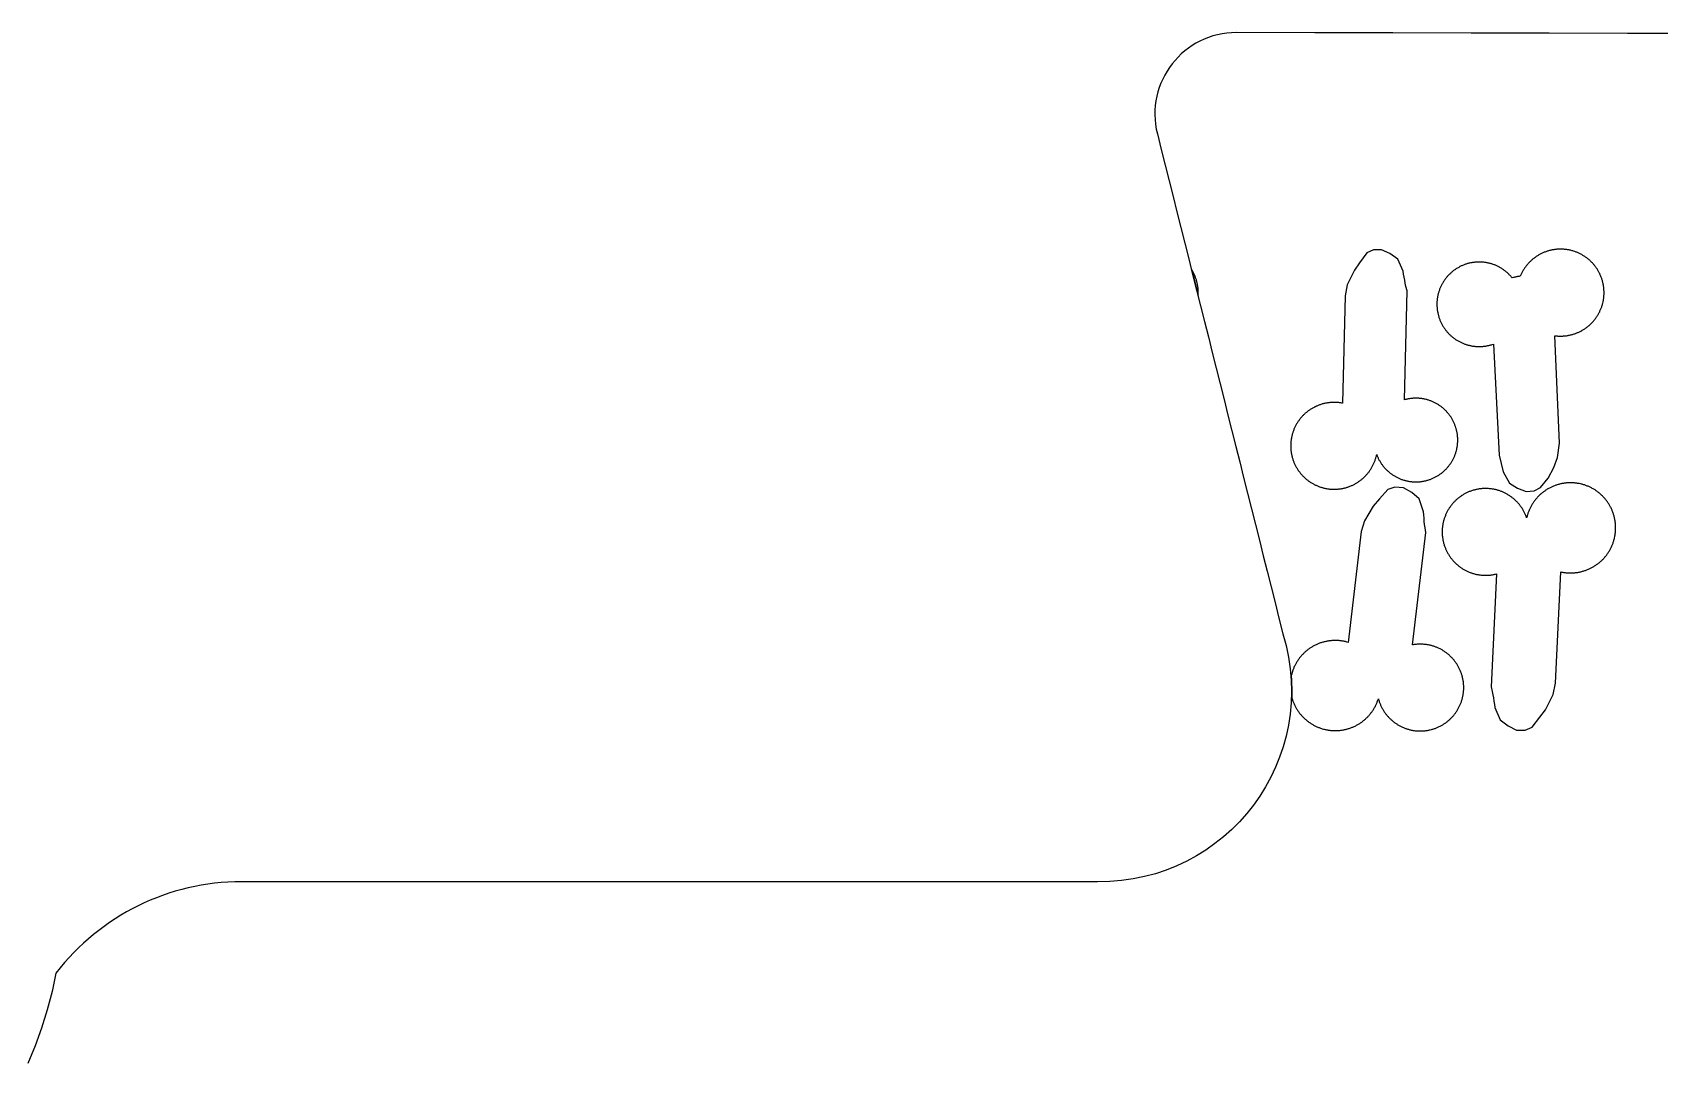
# Model space of a CAD drawing. Extents: x -246 to 246, y -104 to 199.
# Drawn here: x 6 to 54.1, y 126.69 to 157.18 of the extents above; entities that cross this region are included whole.
import ezdxf

# ---------------------------------------------------------------- set-up
doc = ezdxf.new("R2010")
doc.units = 0
doc.layers.add('Add_Red', color=1, linetype='Continuous')
doc.layers.add('Outline_Red', color=1, linetype='Continuous')

msp = doc.modelspace()

# ---------------------------------------------------------------- linework, layer by layer
at = {"layer": 'Add_Red'}
for points in [[(44.515, 143.67), (44.538, 143.671), (44.56, 143.672), (44.582, 143.674), (44.605, 143.676), (44.627, 143.678), (44.649, 143.681), (44.672, 143.684), (44.694, 143.687), (44.716, 143.691), (44.738, 143.695), (44.76, 143.7), (44.782, 143.705), (44.803, 143.71), (44.825, 143.716), (44.847, 143.722), (44.868, 143.729), (44.889, 143.736), (44.911, 143.743), (44.932, 143.751), (44.953, 143.759), (44.973, 143.767), (44.994, 143.776), (45.014, 143.785), (45.035, 143.794), (45.055, 143.804), (45.075, 143.814), (45.095, 143.825), (45.114, 143.836), (45.134, 143.847), (45.153, 143.858), (45.172, 143.87), (45.191, 143.882), (45.209, 143.895), (45.228, 143.908), (45.246, 143.921), (45.264, 143.934), (45.282, 143.948), (45.299, 143.962), (45.316, 143.976), (45.333, 143.991), (45.35, 144.006), (45.366, 144.021), (45.382, 144.037), (45.398, 144.053), (45.414, 144.069), (45.429, 144.085), (45.444, 144.102), (45.459, 144.119), (45.473, 144.136), (45.487, 144.153), (45.501, 144.171), (45.515, 144.189), (45.528, 144.207), (45.541, 144.225), (45.553, 144.244), (45.566, 144.263), (45.578, 144.282), (45.589, 144.301), (45.6, 144.32), (45.611, 144.34), (45.622, 144.36), (45.632, 144.38), (45.642, 144.4), (45.651, 144.42), (45.661, 144.44), (45.669, 144.461), (45.678, 144.482), (45.686, 144.503), (45.694, 144.524), (45.701, 144.545), (45.708, 144.566), (45.714, 144.588), (45.721, 144.609), (45.726, 144.631), (45.732, 144.653), (45.737, 144.674), (45.742, 144.696), (45.755, 144.662), (45.763, 144.642), (45.772, 144.622), (45.781, 144.602), (45.79, 144.583), (45.8, 144.563), (45.81, 144.544), (45.82, 144.525), (45.831, 144.507), (45.842, 144.488), (45.853, 144.47), (45.865, 144.451), (45.877, 144.433), (45.889, 144.416), (45.901, 144.398), (45.914, 144.381), (45.927, 144.363), (45.941, 144.347), (45.954, 144.33), (45.968, 144.313), (45.983, 144.297), (45.997, 144.281), (46.012, 144.266), (46.027, 144.25), (46.043, 144.235), (46.058, 144.22), (46.074, 144.206), (46.091, 144.191), (46.107, 144.177), (46.124, 144.164), (46.14, 144.15), (46.158, 144.137), (46.175, 144.124), (46.193, 144.112), (46.21, 144.099), (46.228, 144.088), (46.247, 144.076), (46.265, 144.065), (46.284, 144.054), (46.302, 144.043), (46.321, 144.033), (46.34, 144.023), (46.36, 144.013), (46.379, 144.004), (46.399, 143.995), (46.419, 143.986), (46.439, 143.978), (46.459, 143.97), (46.479, 143.963), (46.499, 143.955), (46.52, 143.949), (46.54, 143.942), (46.561, 143.936), (46.582, 143.93), (46.603, 143.925), (46.624, 143.92), (46.645, 143.915), (46.666, 143.911), (46.687, 143.907), (46.709, 143.903), (46.73, 143.9), (46.751, 143.897), (46.773, 143.895), (46.794, 143.893), (46.816, 143.891), (46.837, 143.89), (46.859, 143.889), (46.881, 143.888), (46.902, 143.888), (46.94, 143.889), (46.961, 143.889), (46.983, 143.891), (47.004, 143.892), (47.026, 143.894), (47.047, 143.897), (47.069, 143.899), (47.09, 143.902), (47.111, 143.906), (47.133, 143.91), (47.154, 143.914), (47.175, 143.918), (47.196, 143.923), (47.217, 143.929), (47.238, 143.934), (47.258, 143.94), (47.279, 143.947), (47.299, 143.954), (47.325, 143.963), (47.345, 143.97), (47.366, 143.978), (47.385, 143.986), (47.405, 143.995), (47.425, 144.004), (47.444, 144.013), (47.464, 144.023), (47.483, 144.033), (47.502, 144.043), (47.521, 144.054), (47.539, 144.065), (47.558, 144.076), (47.576, 144.088), (47.594, 144.099), (47.612, 144.112), (47.629, 144.124), (47.647, 144.137), (47.664, 144.15), (47.681, 144.164), (47.697, 144.177), (47.714, 144.191), (47.73, 144.206), (47.746, 144.22), (47.761, 144.235), (47.777, 144.25), (47.792, 144.266), (47.807, 144.281), (47.821, 144.297), (47.836, 144.313), (47.85, 144.33), (47.863, 144.347), (47.877, 144.363), (47.89, 144.381), (47.903, 144.398), (47.915, 144.416), (47.928, 144.433), (47.94, 144.451), (47.951, 144.47), (47.962, 144.488), (47.973, 144.507), (47.984, 144.525), (47.994, 144.544), (48.004, 144.563), (48.014, 144.583), (48.023, 144.602), (48.032, 144.622), (48.041, 144.642), (48.049, 144.662), (48.057, 144.682), (48.065, 144.702), (48.072, 144.722), (48.079, 144.743), (48.085, 144.763), (48.091, 144.784), (48.097, 144.805), (48.102, 144.826), (48.107, 144.847), (48.112, 144.868), (48.116, 144.889), (48.12, 144.91), (48.124, 144.932), (48.127, 144.953), (48.13, 144.974), (48.132, 144.996), (48.134, 145.017), (48.136, 145.039), (48.137, 145.06), (48.138, 145.082), (48.139, 145.103), (48.139, 145.125), (48.139, 145.151), (48.138, 145.172), (48.137, 145.194), (48.136, 145.216), (48.134, 145.237), (48.132, 145.259), (48.129, 145.28), (48.127, 145.301), (48.123, 145.323), (48.12, 145.344), (48.116, 145.365), (48.111, 145.386), (48.106, 145.407), (48.101, 145.428), (48.096, 145.449), (48.09, 145.47), (48.084, 145.491), (48.072, 145.528), (48.065, 145.548), (48.057, 145.568), (48.049, 145.588), (48.041, 145.608), (48.032, 145.628), (48.023, 145.648), (48.014, 145.667), (48.004, 145.687), (47.994, 145.706), (47.984, 145.725), (47.973, 145.744), (47.962, 145.762), (47.951, 145.781), (47.94, 145.799), (47.928, 145.817), (47.915, 145.835), (47.903, 145.852), (47.89, 145.869), (47.877, 145.887), (47.863, 145.904), (47.85, 145.92), (47.836, 145.937), (47.821, 145.953), (47.807, 145.969), (47.792, 145.984), (47.777, 146), (47.761, 146.015), (47.746, 146.03), (47.73, 146.044), (47.714, 146.059), (47.697, 146.073), (47.681, 146.086), (47.664, 146.1), (47.647, 146.113), (47.629, 146.126), (47.612, 146.138), (47.594, 146.151), (47.576, 146.162), (47.558, 146.174), (47.539, 146.185), (47.521, 146.196), (47.502, 146.207), (47.483, 146.217), (47.464, 146.227), (47.444, 146.237), (47.425, 146.246), (47.405, 146.255), (47.385, 146.264), (47.366, 146.272), (47.345, 146.28), (47.325, 146.287), (47.305, 146.295), (47.284, 146.302), (47.264, 146.308), (47.243, 146.314), (47.222, 146.32), (47.201, 146.325), (47.18, 146.33), (47.159, 146.335), (47.138, 146.339), (47.117, 146.343), (47.096, 146.347), (47.074, 146.35), (47.053, 146.353), (47.031, 146.355), (47.01, 146.357), (46.988, 146.359), (46.967, 146.36), (46.945, 146.361), (46.924, 146.362), (46.902, 146.362), (46.866, 146.362), (46.845, 146.361), (46.823, 146.36), (46.802, 146.358), (46.78, 146.356), (46.759, 146.354), (46.737, 146.351), (46.716, 146.348), (46.695, 146.345), (46.673, 146.341), (46.652, 146.337), (46.631, 146.332), (46.61, 146.327), (46.589, 146.322), (46.568, 146.316), (46.641, 149.535), (46.608, 149.67), (46.589, 149.76), (46.571, 149.85), (46.554, 149.941), (46.539, 150.032), (46.526, 150.123), (46.364, 150.473), (46.135, 150.638), (45.889, 150.75), (45.645, 150.747), (45.45, 150.66), (45.236, 150.37), (45.082, 150.15), (44.87, 149.71), (44.812, 149.392), (44.735, 146.214), (44.707, 146.219), (44.684, 146.223), (44.662, 146.226), (44.64, 146.229), (44.618, 146.231), (44.595, 146.234), (44.573, 146.235), (44.551, 146.237), (44.528, 146.238), (44.506, 146.238), (44.484, 146.238), (44.448, 146.238), (44.425, 146.237), (44.403, 146.236), (44.381, 146.234), (44.358, 146.232), (44.336, 146.23), (44.314, 146.227), (44.292, 146.224), (44.269, 146.22), (44.247, 146.217), (44.225, 146.212), (44.203, 146.208), (44.182, 146.202), (44.16, 146.197), (44.138, 146.191), (44.117, 146.185), (44.095, 146.178), (44.074, 146.171), (44.053, 146.164), (44.032, 146.156), (44.011, 146.148), (43.99, 146.14), (43.969, 146.131), (43.949, 146.122), (43.929, 146.112), (43.909, 146.103), (43.889, 146.092), (43.869, 146.082), (43.849, 146.071), (43.83, 146.06), (43.811, 146.048), (43.792, 146.036), (43.773, 146.024), (43.754, 146.011), (43.736, 145.998), (43.718, 145.985), (43.7, 145.972), (43.682, 145.958), (43.665, 145.944), (43.648, 145.929), (43.631, 145.915), (43.614, 145.9), (43.598, 145.884), (43.582, 145.869), (43.566, 145.853), (43.55, 145.837), (43.535, 145.82), (43.52, 145.804), (43.506, 145.787), (43.491, 145.769), (43.477, 145.752), (43.463, 145.734), (43.45, 145.716), (43.437, 145.698), (43.424, 145.68), (43.411, 145.661), (43.399, 145.642), (43.387, 145.623), (43.376, 145.604), (43.365, 145.585), (43.354, 145.565), (43.343, 145.545), (43.333, 145.525), (43.323, 145.505), (43.314, 145.485), (43.305, 145.464), (43.296, 145.444), (43.288, 145.423), (43.28, 145.402), (43.272, 145.381), (43.265, 145.36), (43.258, 145.338), (43.252, 145.317), (43.245, 145.295), (43.24, 145.274), (43.234, 145.252), (43.229, 145.23), (43.225, 145.208), (43.219, 145.177), (43.215, 145.155), (43.212, 145.133), (43.209, 145.111), (43.206, 145.088), (43.204, 145.066), (43.202, 145.044), (43.201, 145.021), (43.2, 144.999), (43.199, 144.977), (43.199, 144.954), (43.2, 144.92), (43.201, 144.898), (43.202, 144.876), (43.203, 144.853), (43.205, 144.831), (43.208, 144.809), (43.21, 144.786), (43.213, 144.764), (43.217, 144.742), (43.221, 144.72), (43.225, 144.698), (43.23, 144.676), (43.235, 144.654), (43.24, 144.632), (43.246, 144.611), (43.252, 144.589), (43.259, 144.568), (43.266, 144.547), (43.273, 144.525), (43.281, 144.504), (43.289, 144.483), (43.297, 144.463), (43.306, 144.442), (43.315, 144.421), (43.324, 144.401), (43.334, 144.381), (43.344, 144.361), (43.355, 144.341), (43.366, 144.322), (43.377, 144.302), (43.389, 144.283), (43.401, 144.264), (43.413, 144.245), (43.425, 144.227), (43.438, 144.208), (43.451, 144.19), (43.465, 144.172), (43.479, 144.155), (43.493, 144.137), (43.507, 144.12), (43.522, 144.103), (43.537, 144.086), (43.552, 144.07), (43.568, 144.054), (43.584, 144.038), (43.6, 144.023), (43.616, 144.007), (43.633, 143.992), (43.65, 143.978), (43.667, 143.963), (43.684, 143.949), (43.702, 143.935), (43.72, 143.922), (43.738, 143.909), (43.756, 143.896), (43.775, 143.883), (43.794, 143.871), (43.813, 143.859), (43.832, 143.848), (43.851, 143.836), (43.871, 143.826), (43.891, 143.815), (43.911, 143.805), (43.931, 143.795), (43.951, 143.786), (43.972, 143.776), (43.992, 143.768), (44.013, 143.759), (44.034, 143.751), (44.055, 143.744), (44.076, 143.736), (44.098, 143.729), (44.119, 143.723), (44.141, 143.717), (44.162, 143.711), (44.184, 143.705), (44.206, 143.7), (44.228, 143.696), (44.261, 143.689), (44.283, 143.686), (44.305, 143.682), (44.327, 143.68), (44.349, 143.677), (44.372, 143.675), (44.394, 143.673), (44.416, 143.672), (44.439, 143.671), (44.461, 143.67), (44.484, 143.67), (44.515, 143.67)], [(50.401, 143.622), (50.59, 143.721), (50.81, 144.002), (50.977, 144.318), (51.086, 144.606), (51.144, 145.03), (51.011, 148.21), (51.033, 148.207), (51.055, 148.205), (51.078, 148.203), (51.1, 148.201), (51.122, 148.2), (51.145, 148.199), (51.179, 148.199), (51.202, 148.199), (51.224, 148.199), (51.247, 148.2), (51.269, 148.202), (51.291, 148.204), (51.314, 148.206), (51.336, 148.208), (51.358, 148.211), (51.38, 148.215), (51.403, 148.218), (51.425, 148.222), (51.447, 148.227), (51.469, 148.232), (51.49, 148.237), (51.512, 148.242), (51.534, 148.248), (51.555, 148.255), (51.577, 148.262), (51.598, 148.269), (51.619, 148.276), (51.64, 148.284), (51.661, 148.292), (51.682, 148.301), (51.702, 148.31), (51.723, 148.319), (51.743, 148.329), (51.763, 148.339), (51.783, 148.349), (51.803, 148.36), (51.822, 148.371), (51.841, 148.382), (51.861, 148.394), (51.88, 148.406), (51.898, 148.418), (51.917, 148.431), (51.935, 148.444), (51.953, 148.458), (51.971, 148.471), (51.988, 148.485), (52.006, 148.499), (52.023, 148.514), (52.04, 148.529), (52.056, 148.544), (52.072, 148.56), (52.088, 148.575), (52.104, 148.591), (52.12, 148.608), (52.135, 148.624), (52.15, 148.641), (52.164, 148.658), (52.178, 148.675), (52.192, 148.693), (52.206, 148.711), (52.219, 148.729), (52.232, 148.747), (52.245, 148.765), (52.258, 148.784), (52.27, 148.803), (52.281, 148.822), (52.293, 148.841), (52.304, 148.861), (52.314, 148.881), (52.325, 148.901), (52.335, 148.921), (52.344, 148.941), (52.354, 148.961), (52.363, 148.982), (52.371, 149.003), (52.38, 149.024), (52.387, 149.045), (52.395, 149.066), (52.402, 149.087), (52.409, 149.108), (52.415, 149.13), (52.421, 149.152), (52.427, 149.173), (52.435, 149.208), (52.44, 149.23), (52.444, 149.252), (52.448, 149.274), (52.451, 149.297), (52.454, 149.319), (52.457, 149.341), (52.459, 149.363), (52.461, 149.386), (52.463, 149.408), (52.464, 149.431), (52.465, 149.453), (52.465, 149.484), (52.465, 149.507), (52.464, 149.529), (52.463, 149.552), (52.462, 149.574), (52.46, 149.596), (52.458, 149.619), (52.455, 149.641), (52.452, 149.663), (52.449, 149.685), (52.445, 149.708), (52.441, 149.73), (52.437, 149.752), (52.432, 149.773), (52.427, 149.795), (52.421, 149.817), (52.415, 149.839), (52.409, 149.86), (52.402, 149.882), (52.395, 149.903), (52.387, 149.924), (52.38, 149.945), (52.371, 149.966), (52.363, 149.987), (52.354, 150.007), (52.344, 150.028), (52.335, 150.048), (52.325, 150.068), (52.314, 150.088), (52.304, 150.108), (52.293, 150.127), (52.281, 150.146), (52.27, 150.166), (52.258, 150.184), (52.245, 150.203), (52.232, 150.222), (52.219, 150.24), (52.206, 150.258), (52.192, 150.276), (52.178, 150.293), (52.164, 150.311), (52.15, 150.328), (52.135, 150.345), (52.12, 150.361), (52.104, 150.377), (52.088, 150.393), (52.072, 150.409), (52.056, 150.425), (52.04, 150.44), (52.023, 150.455), (52.006, 150.469), (51.988, 150.483), (51.971, 150.497), (51.953, 150.511), (51.935, 150.524), (51.917, 150.537), (51.898, 150.55), (51.88, 150.562), (51.861, 150.575), (51.841, 150.586), (51.822, 150.598), (51.803, 150.609), (51.783, 150.619), (51.763, 150.63), (51.743, 150.64), (51.723, 150.649), (51.702, 150.659), (51.682, 150.668), (51.661, 150.676), (51.64, 150.684), (51.619, 150.692), (51.598, 150.7), (51.561, 150.712), (51.539, 150.718), (51.518, 150.725), (51.496, 150.73), (51.474, 150.736), (51.452, 150.741), (51.43, 150.745), (51.408, 150.749), (51.386, 150.753), (51.364, 150.757), (51.342, 150.76), (51.319, 150.762), (51.297, 150.764), (51.275, 150.766), (51.252, 150.768), (51.23, 150.769), (51.208, 150.77), (51.179, 150.77), (51.157, 150.77), (51.134, 150.769), (51.112, 150.768), (51.09, 150.767), (51.067, 150.765), (51.045, 150.763), (51.023, 150.76), (51, 150.757), (50.978, 150.754), (50.956, 150.75), (50.934, 150.746), (50.912, 150.742), (50.89, 150.737), (50.868, 150.732), (50.847, 150.726), (50.825, 150.72), (50.803, 150.714), (50.782, 150.707), (50.761, 150.7), (50.74, 150.692), (50.719, 150.684), (50.698, 150.676), (50.677, 150.668), (50.656, 150.659), (50.636, 150.649), (50.616, 150.64), (50.596, 150.63), (50.576, 150.619), (50.556, 150.609), (50.536, 150.598), (50.517, 150.586), (50.498, 150.575), (50.479, 150.562), (50.46, 150.55), (50.442, 150.537), (50.424, 150.524), (50.406, 150.511), (50.388, 150.497), (50.37, 150.483), (50.353, 150.469), (50.336, 150.455), (50.319, 150.44), (50.303, 150.425), (50.286, 150.409), (50.27, 150.393), (50.254, 150.377), (50.239, 150.361), (50.224, 150.345), (50.209, 150.328), (50.194, 150.311), (50.18, 150.293), (50.166, 150.276), (50.153, 150.258), (50.139, 150.24), (50.126, 150.222), (50.113, 150.203), (50.101, 150.184), (50.089, 150.166), (50.077, 150.146), (50.066, 150.127), (50.055, 150.108), (50.044, 150.088), (50.034, 150.068), (50.024, 150.048), (50.014, 150.028), (50.005, 150.007), (49.988, 149.968), (49.971, 149.967), (49.954, 149.965), (49.936, 149.962), (49.919, 149.96), (49.902, 149.957), (49.885, 149.953), (49.867, 149.95), (49.85, 149.946), (49.833, 149.942), (49.817, 149.937), (49.8, 149.932), (49.783, 149.927), (49.751, 149.917), (49.737, 149.934), (49.723, 149.95), (49.709, 149.967), (49.694, 149.983), (49.679, 149.999), (49.664, 150.015), (49.649, 150.03), (49.633, 150.045), (49.617, 150.06), (49.601, 150.075), (49.584, 150.089), (49.568, 150.103), (49.551, 150.117), (49.533, 150.13), (49.516, 150.143), (49.498, 150.156), (49.481, 150.169), (49.463, 150.181), (49.444, 150.193), (49.426, 150.204), (49.407, 150.216), (49.388, 150.227), (49.369, 150.237), (49.35, 150.247), (49.33, 150.257), (49.311, 150.267), (49.291, 150.276), (49.271, 150.285), (49.251, 150.294), (49.231, 150.302), (49.211, 150.31), (49.19, 150.317), (49.169, 150.324), (49.149, 150.331), (49.128, 150.337), (49.107, 150.343), (49.086, 150.349), (49.065, 150.354), (49.043, 150.359), (49.022, 150.364), (49.001, 150.368), (48.979, 150.372), (48.958, 150.375), (48.936, 150.378), (48.914, 150.381), (48.893, 150.383), (48.871, 150.385), (48.849, 150.387), (48.828, 150.388), (48.806, 150.389), (48.772, 150.389), (48.75, 150.389), (48.729, 150.388), (48.707, 150.387), (48.685, 150.386), (48.663, 150.384), (48.642, 150.382), (48.62, 150.38), (48.598, 150.377), (48.577, 150.374), (48.555, 150.37), (48.534, 150.366), (48.512, 150.362), (48.491, 150.357), (48.47, 150.352), (48.449, 150.346), (48.428, 150.341), (48.407, 150.334), (48.386, 150.328), (48.365, 150.321), (48.345, 150.314), (48.324, 150.306), (48.304, 150.298), (48.284, 150.29), (48.264, 150.281), (48.244, 150.272), (48.224, 150.263), (48.205, 150.253), (48.186, 150.243), (48.166, 150.232), (48.147, 150.222), (48.129, 150.21), (48.105, 150.196), (48.087, 150.184), (48.069, 150.172), (48.051, 150.16), (48.033, 150.147), (48.015, 150.134), (47.998, 150.12), (47.981, 150.107), (47.964, 150.093), (47.948, 150.079), (47.932, 150.064), (47.916, 150.049), (47.9, 150.034), (47.884, 150.019), (47.869, 150.003), (47.854, 149.987), (47.84, 149.971), (47.825, 149.955), (47.811, 149.938), (47.797, 149.921), (47.784, 149.904), (47.771, 149.887), (47.758, 149.869), (47.745, 149.851), (47.733, 149.833), (47.721, 149.815), (47.709, 149.797), (47.698, 149.778), (47.687, 149.759), (47.676, 149.74), (47.666, 149.721), (47.656, 149.701), (47.647, 149.682), (47.637, 149.662), (47.628, 149.642), (47.62, 149.622), (47.611, 149.602), (47.604, 149.582), (47.596, 149.561), (47.589, 149.541), (47.582, 149.52), (47.576, 149.499), (47.569, 149.478), (47.564, 149.457), (47.558, 149.436), (47.553, 149.415), (47.549, 149.393), (47.545, 149.372), (47.541, 149.351), (47.537, 149.329), (47.534, 149.307), (47.531, 149.286), (47.529, 149.264), (47.527, 149.242), (47.525, 149.221), (47.524, 149.199), (47.523, 149.177), (47.523, 149.139), (47.523, 149.118), (47.523, 149.096), (47.524, 149.074), (47.526, 149.052), (47.527, 149.031), (47.53, 149.009), (47.532, 148.987), (47.535, 148.966), (47.538, 148.944), (47.542, 148.923), (47.546, 148.901), (47.55, 148.88), (47.555, 148.858), (47.56, 148.837), (47.565, 148.816), (47.571, 148.795), (47.577, 148.774), (47.584, 148.753), (47.591, 148.733), (47.598, 148.712), (47.606, 148.692), (47.614, 148.671), (47.622, 148.651), (47.631, 148.631), (47.64, 148.611), (47.65, 148.59), (47.66, 148.571), (47.67, 148.551), (47.68, 148.532), (47.691, 148.513), (47.702, 148.494), (47.714, 148.476), (47.725, 148.457), (47.737, 148.439), (47.75, 148.421), (47.762, 148.404), (47.775, 148.386), (47.789, 148.369), (47.802, 148.352), (47.816, 148.335), (47.83, 148.318), (47.845, 148.302), (47.86, 148.286), (47.875, 148.27), (47.89, 148.255), (47.906, 148.239), (47.921, 148.224), (47.937, 148.21), (47.954, 148.195), (47.97, 148.181), (47.987, 148.167), (48.004, 148.154), (48.022, 148.14), (48.039, 148.128), (48.057, 148.115), (48.075, 148.103), (48.093, 148.091), (48.112, 148.079), (48.13, 148.068), (48.149, 148.056), (48.168, 148.046), (48.187, 148.035), (48.207, 148.025), (48.226, 148.016), (48.246, 148.006), (48.266, 147.997), (48.286, 147.989), (48.306, 147.98), (48.326, 147.972), (48.347, 147.965), (48.367, 147.957), (48.388, 147.951), (48.409, 147.944), (48.43, 147.938), (48.451, 147.932), (48.472, 147.927), (48.493, 147.922), (48.514, 147.917), (48.536, 147.913), (48.557, 147.909), (48.579, 147.905), (48.6, 147.902), (48.622, 147.899), (48.643, 147.897), (48.665, 147.895), (48.687, 147.893), (48.709, 147.892), (48.73, 147.891), (48.772, 147.89), (48.794, 147.89), (48.816, 147.891), (48.838, 147.892), (48.859, 147.893), (48.881, 147.895), (48.903, 147.897), (48.924, 147.899), (48.946, 147.902), (48.968, 147.905), (48.989, 147.909), (49.011, 147.913), (49.032, 147.917), (49.053, 147.922), (49.074, 147.927), (49.096, 147.933), (49.117, 147.938), (49.138, 147.945), (49.158, 147.951), (49.197, 147.965), (49.361, 144.674), (49.48, 144.186), (49.665, 143.848), (49.904, 143.698), (50.157, 143.603), (50.401, 143.622)], [(40.465, 149.431), (40.466, 149.453), (40.466, 149.484), (40.466, 149.507), (40.465, 149.529), (40.464, 149.552), (40.463, 149.574), (40.461, 149.596), (40.459, 149.619), (40.456, 149.641), (40.453, 149.663), (40.45, 149.685), (40.446, 149.708), (40.442, 149.73), (40.438, 149.752), (40.433, 149.773), (40.428, 149.795), (40.422, 149.817), (40.416, 149.839), (40.41, 149.86), (40.403, 149.882), (40.396, 149.903), (40.388, 149.924), (40.381, 149.945), (40.372, 149.966), (40.364, 149.987), (40.355, 150.007), (40.346, 150.028), (40.336, 150.048), (40.326, 150.068), (40.315, 150.088), (40.305, 150.108), (40.294, 150.127), (40.282, 150.146), (40.277, 150.155), (40.464, 149.412), (40.465, 149.431)], [(50.336, 136.632), (50.566, 136.928), (50.73, 137.152), (50.961, 137.604), (51.029, 137.933), (51.184, 141.228), (51.221, 141.22), (51.244, 141.216), (51.267, 141.212), (51.29, 141.209), (51.313, 141.206), (51.336, 141.203), (51.359, 141.201), (51.382, 141.199), (51.405, 141.197), (51.429, 141.196), (51.452, 141.196), (51.475, 141.196), (51.505, 141.196), (51.528, 141.197), (51.551, 141.198), (51.575, 141.199), (51.598, 141.201), (51.621, 141.204), (51.644, 141.206), (51.667, 141.209), (51.69, 141.213), (51.713, 141.217), (51.736, 141.221), (51.759, 141.226), (51.781, 141.231), (51.804, 141.237), (51.826, 141.243), (51.849, 141.249), (51.871, 141.256), (51.893, 141.263), (51.915, 141.27), (51.937, 141.278), (51.959, 141.286), (51.98, 141.295), (52.002, 141.304), (52.023, 141.313), (52.044, 141.323), (52.065, 141.333), (52.086, 141.344), (52.106, 141.355), (52.127, 141.366), (52.147, 141.377), (52.167, 141.389), (52.187, 141.402), (52.206, 141.414), (52.226, 141.427), (52.245, 141.44), (52.264, 141.454), (52.282, 141.468), (52.301, 141.482), (52.319, 141.497), (52.337, 141.512), (52.354, 141.527), (52.372, 141.542), (52.389, 141.558), (52.406, 141.574), (52.422, 141.591), (52.438, 141.607), (52.454, 141.624), (52.47, 141.641), (52.485, 141.659), (52.5, 141.677), (52.515, 141.695), (52.529, 141.713), (52.543, 141.731), (52.557, 141.75), (52.57, 141.769), (52.584, 141.788), (52.596, 141.808), (52.609, 141.828), (52.621, 141.847), (52.632, 141.868), (52.644, 141.888), (52.655, 141.908), (52.665, 141.929), (52.676, 141.95), (52.686, 141.971), (52.695, 141.992), (52.704, 142.013), (52.713, 142.035), (52.722, 142.057), (52.73, 142.079), (52.737, 142.101), (52.745, 142.123), (52.751, 142.145), (52.758, 142.167), (52.764, 142.19), (52.77, 142.212), (52.775, 142.235), (52.783, 142.274), (52.788, 142.297), (52.791, 142.32), (52.795, 142.343), (52.798, 142.366), (52.8, 142.389), (52.803, 142.412), (52.805, 142.435), (52.806, 142.458), (52.807, 142.482), (52.808, 142.505), (52.808, 142.528), (52.807, 142.556), (52.807, 142.579), (52.806, 142.602), (52.804, 142.626), (52.802, 142.649), (52.8, 142.672), (52.797, 142.695), (52.794, 142.718), (52.791, 142.741), (52.787, 142.764), (52.782, 142.787), (52.778, 142.81), (52.773, 142.832), (52.767, 142.855), (52.761, 142.877), (52.755, 142.9), (52.748, 142.922), (52.741, 142.944), (52.734, 142.966), (52.726, 142.988), (52.718, 143.01), (52.709, 143.032), (52.7, 143.053), (52.691, 143.074), (52.681, 143.095), (52.671, 143.116), (52.66, 143.137), (52.65, 143.158), (52.639, 143.178), (52.627, 143.198), (52.615, 143.218), (52.603, 143.238), (52.59, 143.258), (52.577, 143.277), (52.564, 143.296), (52.551, 143.315), (52.537, 143.334), (52.523, 143.352), (52.508, 143.37), (52.493, 143.388), (52.478, 143.406), (52.462, 143.423), (52.447, 143.44), (52.431, 143.457), (52.414, 143.474), (52.398, 143.49), (52.381, 143.506), (52.364, 143.521), (52.346, 143.537), (52.328, 143.552), (52.31, 143.567), (52.292, 143.581), (52.274, 143.595), (52.255, 143.609), (52.236, 143.622), (52.217, 143.635), (52.197, 143.648), (52.178, 143.661), (52.158, 143.673), (52.138, 143.684), (52.117, 143.696), (52.097, 143.707), (52.076, 143.718), (52.055, 143.728), (52.034, 143.738), (52.013, 143.747), (51.992, 143.757), (51.97, 143.765), (51.949, 143.774), (51.927, 143.782), (51.905, 143.79), (51.883, 143.797), (51.86, 143.804), (51.838, 143.81), (51.816, 143.817), (51.793, 143.822), (51.771, 143.828), (51.729, 143.836), (51.707, 143.841), (51.684, 143.844), (51.661, 143.848), (51.638, 143.851), (51.614, 143.854), (51.591, 143.856), (51.568, 143.858), (51.545, 143.859), (51.522, 143.86), (51.498, 143.861), (51.475, 143.861), (51.45, 143.861), (51.426, 143.86), (51.403, 143.859), (51.38, 143.857), (51.357, 143.856), (51.333, 143.853), (51.31, 143.851), (51.287, 143.848), (51.264, 143.844), (51.241, 143.84), (51.219, 143.836), (51.196, 143.831), (51.173, 143.826), (51.15, 143.821), (51.128, 143.815), (51.106, 143.809), (51.083, 143.802), (51.061, 143.795), (51.039, 143.787), (51.017, 143.78), (50.995, 143.771), (50.974, 143.763), (50.952, 143.754), (50.931, 143.745), (50.91, 143.735), (50.889, 143.725), (50.868, 143.715), (50.847, 143.704), (50.827, 143.693), (50.807, 143.681), (50.787, 143.669), (50.767, 143.657), (50.747, 143.645), (50.728, 143.632), (50.709, 143.618), (50.69, 143.605), (50.671, 143.591), (50.653, 143.577), (50.635, 143.562), (50.617, 143.548), (50.599, 143.532), (50.582, 143.517), (50.565, 143.501), (50.548, 143.485), (50.531, 143.469), (50.515, 143.452), (50.499, 143.435), (50.483, 143.418), (50.468, 143.401), (50.453, 143.383), (50.438, 143.365), (50.424, 143.347), (50.409, 143.328), (50.396, 143.31), (50.382, 143.291), (50.369, 143.271), (50.356, 143.252), (50.344, 143.232), (50.332, 143.213), (50.32, 143.192), (50.308, 143.172), (50.297, 143.152), (50.287, 143.131), (50.276, 143.11), (50.266, 143.089), (50.257, 143.068), (50.247, 143.047), (50.239, 143.025), (50.23, 143.004), (50.222, 142.982), (50.214, 142.96), (50.207, 142.938), (50.2, 142.916), (50.193, 142.893), (50.187, 142.871), (50.181, 142.848), (50.176, 142.826), (50.168, 142.848), (50.16, 142.869), (50.152, 142.89), (50.144, 142.91), (50.135, 142.931), (50.125, 142.951), (50.116, 142.971), (50.106, 142.992), (50.095, 143.011), (50.085, 143.031), (50.074, 143.051), (50.062, 143.07), (50.051, 143.089), (50.039, 143.108), (50.026, 143.127), (50.014, 143.145), (50.001, 143.163), (49.987, 143.181), (49.974, 143.199), (49.96, 143.217), (49.945, 143.234), (49.931, 143.251), (49.916, 143.268), (49.901, 143.284), (49.885, 143.3), (49.87, 143.316), (49.854, 143.332), (49.837, 143.348), (49.821, 143.363), (49.804, 143.378), (49.787, 143.392), (49.77, 143.406), (49.752, 143.42), (49.735, 143.434), (49.717, 143.447), (49.698, 143.46), (49.68, 143.473), (49.661, 143.485), (49.642, 143.497), (49.623, 143.509), (49.604, 143.52), (49.584, 143.531), (49.565, 143.542), (49.545, 143.552), (49.525, 143.562), (49.505, 143.572), (49.484, 143.581), (49.464, 143.59), (49.443, 143.599), (49.422, 143.607), (49.401, 143.615), (49.38, 143.622), (49.359, 143.63), (49.337, 143.636), (49.316, 143.643), (49.294, 143.649), (49.273, 143.654), (49.251, 143.659), (49.229, 143.664), (49.207, 143.669), (49.185, 143.673), (49.163, 143.677), (49.141, 143.68), (49.118, 143.683), (49.096, 143.685), (49.074, 143.687), (49.052, 143.689), (49.029, 143.691), (49.007, 143.692), (48.984, 143.692), (48.962, 143.692), (48.93, 143.692), (48.908, 143.691), (48.886, 143.69), (48.863, 143.689), (48.841, 143.687), (48.819, 143.684), (48.796, 143.682), (48.774, 143.679), (48.752, 143.675), (48.73, 143.671), (48.708, 143.667), (48.686, 143.662), (48.664, 143.657), (48.642, 143.652), (48.621, 143.646), (48.599, 143.64), (48.578, 143.634), (48.544, 143.622), (48.523, 143.615), (48.502, 143.607), (48.481, 143.599), (48.46, 143.59), (48.44, 143.581), (48.42, 143.572), (48.399, 143.562), (48.379, 143.552), (48.359, 143.542), (48.34, 143.531), (48.32, 143.52), (48.301, 143.509), (48.282, 143.497), (48.263, 143.485), (48.244, 143.473), (48.226, 143.46), (48.207, 143.447), (48.189, 143.434), (48.172, 143.42), (48.154, 143.406), (48.137, 143.392), (48.12, 143.378), (48.103, 143.363), (48.087, 143.348), (48.07, 143.332), (48.054, 143.316), (48.039, 143.3), (48.023, 143.284), (48.008, 143.268), (47.993, 143.251), (47.979, 143.234), (47.964, 143.217), (47.95, 143.199), (47.937, 143.181), (47.923, 143.163), (47.91, 143.145), (47.898, 143.127), (47.885, 143.108), (47.873, 143.089), (47.862, 143.07), (47.85, 143.051), (47.839, 143.031), (47.829, 143.011), (47.818, 142.992), (47.808, 142.971), (47.799, 142.951), (47.789, 142.931), (47.78, 142.91), (47.772, 142.89), (47.764, 142.869), (47.756, 142.848), (47.748, 142.827), (47.741, 142.805), (47.734, 142.784), (47.728, 142.763), (47.722, 142.741), (47.716, 142.719), (47.711, 142.697), (47.706, 142.676), (47.702, 142.654), (47.698, 142.632), (47.694, 142.61), (47.691, 142.587), (47.688, 142.565), (47.685, 142.543), (47.683, 142.521), (47.681, 142.498), (47.68, 142.476), (47.679, 142.454), (47.679, 142.431), (47.678, 142.409), (47.679, 142.367), (47.68, 142.344), (47.681, 142.322), (47.683, 142.3), (47.685, 142.277), (47.688, 142.255), (47.69, 142.233), (47.694, 142.211), (47.697, 142.189), (47.701, 142.166), (47.706, 142.145), (47.711, 142.123), (47.716, 142.101), (47.721, 142.079), (47.727, 142.058), (47.734, 142.033), (47.741, 142.012), (47.748, 141.991), (47.756, 141.97), (47.764, 141.949), (47.772, 141.928), (47.78, 141.907), (47.789, 141.887), (47.799, 141.866), (47.808, 141.846), (47.818, 141.826), (47.829, 141.806), (47.839, 141.786), (47.85, 141.767), (47.862, 141.748), (47.873, 141.729), (47.885, 141.71), (47.898, 141.691), (47.91, 141.672), (47.923, 141.654), (47.937, 141.636), (47.95, 141.618), (47.964, 141.601), (47.979, 141.584), (47.993, 141.567), (48.008, 141.55), (48.023, 141.533), (48.039, 141.517), (48.054, 141.501), (48.07, 141.485), (48.087, 141.47), (48.103, 141.455), (48.12, 141.44), (48.137, 141.425), (48.154, 141.411), (48.172, 141.397), (48.189, 141.384), (48.207, 141.37), (48.226, 141.357), (48.244, 141.345), (48.263, 141.332), (48.282, 141.32), (48.301, 141.308), (48.32, 141.297), (48.34, 141.286), (48.359, 141.275), (48.379, 141.265), (48.399, 141.255), (48.42, 141.245), (48.44, 141.236), (48.46, 141.227), (48.481, 141.219), (48.502, 141.21), (48.523, 141.203), (48.544, 141.195), (48.565, 141.188), (48.587, 141.181), (48.608, 141.175), (48.63, 141.169), (48.651, 141.163), (48.673, 141.158), (48.695, 141.153), (48.717, 141.149), (48.739, 141.145), (48.761, 141.141), (48.783, 141.138), (48.806, 141.135), (48.828, 141.132), (48.85, 141.13), (48.872, 141.128), (48.895, 141.127), (48.917, 141.126), (48.94, 141.125), (48.962, 141.125), (48.992, 141.125), (49.014, 141.126), (49.037, 141.127), (49.059, 141.129), (49.081, 141.131), (49.104, 141.133), (49.126, 141.136), (49.148, 141.139), (49.17, 141.142), (49.192, 141.146), (49.214, 141.15), (49.236, 141.155), (49.258, 141.16), (49.28, 141.165), (49.128, 137.827), (49.158, 137.687), (49.176, 137.593), (49.193, 137.499), (49.208, 137.404), (49.222, 137.309), (49.233, 137.214), (49.393, 136.848), (49.626, 136.672), (49.879, 136.549), (50.132, 136.547), (50.336, 136.632)], [(47.062, 136.522), (47.084, 136.523), (47.106, 136.524), (47.129, 136.526), (47.151, 136.527), (47.173, 136.53), (47.196, 136.532), (47.218, 136.535), (47.24, 136.539), (47.262, 136.543), (47.284, 136.547), (47.306, 136.552), (47.328, 136.557), (47.364, 136.566), (47.386, 136.572), (47.407, 136.578), (47.428, 136.585), (47.45, 136.592), (47.471, 136.599), (47.492, 136.607), (47.513, 136.615), (47.533, 136.624), (47.554, 136.633), (47.574, 136.642), (47.594, 136.652), (47.615, 136.662), (47.634, 136.672), (47.654, 136.683), (47.674, 136.694), (47.693, 136.705), (47.712, 136.717), (47.731, 136.729), (47.75, 136.741), (47.768, 136.754), (47.786, 136.767), (47.804, 136.78), (47.822, 136.794), (47.84, 136.808), (47.857, 136.822), (47.874, 136.837), (47.891, 136.852), (47.907, 136.867), (47.923, 136.882), (47.939, 136.898), (47.955, 136.914), (47.971, 136.93), (47.986, 136.947), (48.001, 136.963), (48.015, 136.98), (48.029, 136.998), (48.043, 137.015), (48.057, 137.033), (48.07, 137.051), (48.083, 137.069), (48.096, 137.088), (48.108, 137.106), (48.12, 137.125), (48.132, 137.144), (48.143, 137.164), (48.154, 137.183), (48.165, 137.203), (48.175, 137.223), (48.185, 137.243), (48.195, 137.263), (48.204, 137.283), (48.213, 137.304), (48.222, 137.325), (48.23, 137.346), (48.238, 137.366), (48.245, 137.388), (48.253, 137.409), (48.259, 137.43), (48.266, 137.452), (48.272, 137.473), (48.277, 137.495), (48.283, 137.517), (48.287, 137.539), (48.292, 137.561), (48.296, 137.583), (48.3, 137.605), (48.303, 137.627), (48.306, 137.649), (48.308, 137.671), (48.311, 137.694), (48.312, 137.716), (48.314, 137.738), (48.315, 137.761), (48.315, 137.783), (48.315, 137.806), (48.315, 137.846), (48.314, 137.868), (48.313, 137.891), (48.311, 137.913), (48.309, 137.935), (48.306, 137.958), (48.304, 137.98), (48.3, 138.002), (48.297, 138.024), (48.293, 138.046), (48.288, 138.068), (48.283, 138.094), (48.277, 138.116), (48.272, 138.138), (48.266, 138.159), (48.259, 138.181), (48.253, 138.202), (48.245, 138.223), (48.238, 138.245), (48.23, 138.266), (48.222, 138.286), (48.213, 138.307), (48.204, 138.328), (48.195, 138.348), (48.185, 138.368), (48.175, 138.388), (48.165, 138.408), (48.154, 138.428), (48.143, 138.447), (48.132, 138.467), (48.12, 138.486), (48.108, 138.505), (48.096, 138.523), (48.083, 138.542), (48.07, 138.56), (48.057, 138.578), (48.043, 138.596), (48.029, 138.613), (48.015, 138.631), (48.001, 138.648), (47.986, 138.664), (47.971, 138.681), (47.955, 138.697), (47.939, 138.713), (47.923, 138.729), (47.907, 138.744), (47.891, 138.759), (47.874, 138.774), (47.857, 138.789), (47.84, 138.803), (47.822, 138.817), (47.804, 138.831), (47.786, 138.844), (47.768, 138.857), (47.75, 138.87), (47.731, 138.882), (47.712, 138.894), (47.693, 138.906), (47.674, 138.917), (47.654, 138.928), (47.634, 138.939), (47.615, 138.949), (47.594, 138.959), (47.574, 138.969), (47.554, 138.978), (47.533, 138.987), (47.513, 138.996), (47.492, 139.004), (47.471, 139.012), (47.45, 139.019), (47.428, 139.026), (47.407, 139.033), (47.386, 139.039), (47.364, 139.045), (47.342, 139.051), (47.32, 139.056), (47.299, 139.061), (47.277, 139.066), (47.255, 139.07), (47.233, 139.073), (47.21, 139.077), (47.188, 139.08), (47.166, 139.082), (47.144, 139.084), (47.121, 139.086), (47.099, 139.087), (47.077, 139.088), (47.054, 139.089), (47.032, 139.089), (47.003, 139.089), (46.981, 139.088), (46.959, 139.087), (46.936, 139.086), (46.914, 139.084), (46.892, 139.082), (46.869, 139.079), (46.847, 139.076), (46.825, 139.072), (46.803, 139.069), (47.192, 142.387), (47.172, 142.529), (47.16, 142.624), (47.15, 142.719), (47.142, 142.815), (47.136, 142.91), (47.131, 143.006), (46.997, 143.383), (46.778, 143.575), (46.534, 143.715), (46.282, 143.736), (46.072, 143.665), (45.822, 143.386), (45.642, 143.174), (45.38, 142.74), (45.288, 142.417), (44.9, 139.141), (44.861, 139.152), (44.839, 139.158), (44.816, 139.164), (44.794, 139.169), (44.771, 139.173), (44.748, 139.177), (44.725, 139.181), (44.702, 139.185), (44.679, 139.188), (44.656, 139.19), (44.633, 139.193), (44.609, 139.194), (44.586, 139.196), (44.563, 139.197), (44.54, 139.198), (44.517, 139.198), (44.489, 139.197), (44.465, 139.197), (44.442, 139.196), (44.419, 139.194), (44.396, 139.192), (44.373, 139.19), (44.349, 139.187), (44.326, 139.184), (44.303, 139.181), (44.28, 139.177), (44.258, 139.172), (44.235, 139.168), (44.212, 139.162), (44.19, 139.157), (44.167, 139.151), (44.145, 139.145), (44.122, 139.138), (44.1, 139.131), (44.078, 139.124), (44.056, 139.116), (44.035, 139.108), (44.013, 139.099), (43.991, 139.09), (43.97, 139.081), (43.949, 139.071), (43.928, 139.061), (43.907, 139.05), (43.887, 139.04), (43.866, 139.028), (43.846, 139.017), (43.826, 139.005), (43.806, 138.993), (43.787, 138.98), (43.767, 138.967), (43.748, 138.954), (43.729, 138.94), (43.711, 138.927), (43.692, 138.912), (43.674, 138.898), (43.656, 138.883), (43.639, 138.868), (43.621, 138.852), (43.604, 138.836), (43.587, 138.82), (43.571, 138.804), (43.555, 138.787), (43.539, 138.77), (43.523, 138.753), (43.508, 138.736), (43.493, 138.718), (43.478, 138.7), (43.463, 138.682), (43.449, 138.663), (43.436, 138.645), (43.422, 138.626), (43.409, 138.606), (43.396, 138.587), (43.384, 138.567), (43.372, 138.547), (43.36, 138.527), (43.349, 138.507), (43.338, 138.487), (43.327, 138.466), (43.317, 138.445), (43.307, 138.424), (43.297, 138.403), (43.288, 138.381), (43.279, 138.36), (43.271, 138.338), (43.263, 138.316), (43.255, 138.294), (43.248, 138.272), (43.241, 138.25), (43.229, 138.21), (43.223, 138.187), (43.218, 138.165), (43.216, 138.155), (43.227, 138.024), (43.237, 137.685), (43.231, 137.514), (43.236, 137.495), (43.243, 137.473), (43.25, 137.451), (43.257, 137.429), (43.265, 137.407), (43.273, 137.385), (43.282, 137.363), (43.291, 137.342), (43.3, 137.321), (43.31, 137.3), (43.32, 137.279), (43.33, 137.258), (43.341, 137.237), (43.352, 137.217), (43.364, 137.197), (43.376, 137.176), (43.388, 137.157), (43.4, 137.137), (43.413, 137.118), (43.426, 137.099), (43.44, 137.08), (43.454, 137.061), (43.468, 137.043), (43.482, 137.024), (43.497, 137.006), (43.512, 136.989), (43.528, 136.971), (43.544, 136.954), (43.56, 136.937), (43.576, 136.921), (43.593, 136.905), (43.61, 136.889), (43.627, 136.873), (43.644, 136.858), (43.662, 136.843), (43.68, 136.828), (43.698, 136.813), (43.717, 136.799), (43.735, 136.785), (43.754, 136.772), (43.773, 136.759), (43.793, 136.746), (43.813, 136.734), (43.832, 136.721), (43.852, 136.71), (43.873, 136.698), (43.893, 136.687), (43.914, 136.677), (43.935, 136.666), (43.956, 136.656), (43.977, 136.647), (43.998, 136.637), (44.02, 136.629), (44.041, 136.62), (44.063, 136.612), (44.085, 136.604), (44.107, 136.597), (44.129, 136.59), (44.172, 136.578), (44.194, 136.572), (44.217, 136.567), (44.239, 136.562), (44.262, 136.557), (44.285, 136.553), (44.308, 136.549), (44.331, 136.545), (44.354, 136.542), (44.377, 136.54), (44.4, 136.538), (44.424, 136.536), (44.447, 136.534), (44.47, 136.533), (44.493, 136.533), (44.517, 136.532), (44.54, 136.533), (44.564, 136.533), (44.587, 136.534), (44.61, 136.536), (44.633, 136.538), (44.656, 136.54), (44.679, 136.542), (44.702, 136.545), (44.725, 136.549), (44.748, 136.553), (44.771, 136.557), (44.794, 136.562), (44.817, 136.567), (44.839, 136.572), (44.862, 136.578), (44.884, 136.584), (44.907, 136.591), (44.929, 136.598), (44.951, 136.605), (44.973, 136.613), (44.995, 136.621), (45.016, 136.63), (45.038, 136.639), (45.059, 136.648), (45.08, 136.658), (45.101, 136.668), (45.122, 136.678), (45.143, 136.689), (45.163, 136.7), (45.183, 136.711), (45.203, 136.723), (45.223, 136.735), (45.243, 136.748), (45.262, 136.761), (45.281, 136.774), (45.3, 136.787), (45.319, 136.801), (45.337, 136.815), (45.356, 136.83), (45.374, 136.845), (45.391, 136.86), (45.409, 136.875), (45.426, 136.891), (45.443, 136.907), (45.459, 136.923), (45.476, 136.94), (45.492, 136.957), (45.507, 136.974), (45.523, 136.991), (45.538, 137.009), (45.553, 137.027), (45.567, 137.045), (45.581, 137.064), (45.595, 137.082), (45.608, 137.101), (45.622, 137.12), (45.634, 137.14), (45.647, 137.159), (45.659, 137.179), (45.671, 137.199), (45.682, 137.219), (45.693, 137.24), (45.704, 137.261), (45.715, 137.281), (45.725, 137.302), (45.734, 137.324), (45.743, 137.345), (45.752, 137.366), (45.761, 137.388), (45.769, 137.41), (45.777, 137.432), (45.784, 137.454), (45.791, 137.476), (45.798, 137.452), (45.804, 137.43), (45.811, 137.409), (45.818, 137.388), (45.825, 137.366), (45.833, 137.346), (45.842, 137.325), (45.85, 137.304), (45.859, 137.283), (45.868, 137.263), (45.878, 137.243), (45.888, 137.223), (45.898, 137.203), (45.909, 137.183), (45.92, 137.164), (45.931, 137.144), (45.943, 137.125), (45.955, 137.106), (45.968, 137.088), (45.98, 137.069), (45.993, 137.051), (46.007, 137.033), (46.02, 137.015), (46.034, 136.998), (46.048, 136.98), (46.063, 136.963), (46.078, 136.947), (46.093, 136.93), (46.108, 136.914), (46.124, 136.898), (46.14, 136.882), (46.156, 136.867), (46.173, 136.852), (46.19, 136.837), (46.207, 136.822), (46.224, 136.808), (46.241, 136.794), (46.259, 136.78), (46.277, 136.767), (46.295, 136.754), (46.314, 136.741), (46.333, 136.729), (46.351, 136.717), (46.371, 136.705), (46.39, 136.694), (46.409, 136.683), (46.429, 136.672), (46.449, 136.662), (46.469, 136.652), (46.489, 136.642), (46.51, 136.633), (46.53, 136.624), (46.551, 136.615), (46.572, 136.607), (46.593, 136.599), (46.614, 136.592), (46.635, 136.585), (46.656, 136.578), (46.678, 136.572), (46.699, 136.566), (46.721, 136.56), (46.743, 136.555), (46.765, 136.55), (46.787, 136.545), (46.809, 136.541), (46.831, 136.538), (46.853, 136.534), (46.875, 136.531), (46.898, 136.529), (46.92, 136.527), (46.942, 136.525), (46.965, 136.524), (46.987, 136.523), (47.009, 136.522), (47.032, 136.522), (47.062, 136.522)]]:
    msp.add_lwpolyline(points, dxfattribs=at)
at = {"layer": 'Outline_Red'}
msp.add_lwpolyline([(55.466, 157.145), (53.155, 157.15), (50.844, 157.155), (48.533, 157.16), (46.222, 157.165), (43.911, 157.17), (41.6, 157.175), (41.454, 157.171), (41.311, 157.159), (41.17, 157.138), (41.032, 157.11), (40.898, 157.074), (40.767, 157.031), (40.64, 156.98), (40.517, 156.923), (40.398, 156.859), (40.283, 156.789), (40.173, 156.713), (40.067, 156.631), (39.966, 156.543), (39.87, 156.45), (39.78, 156.352), (39.695, 156.249), (39.616, 156.142), (39.543, 156.031), (39.476, 155.916), (39.415, 155.797), (39.361, 155.675), (39.314, 155.549), (39.274, 155.421), (39.241, 155.29), (39.215, 155.157), (39.197, 155.021), (39.186, 154.884), (39.183, 154.745), (39.189, 154.605), (39.203, 154.464), (39.226, 154.322), (39.257, 154.179), (39.373, 153.717), (39.489, 153.255), (39.605, 152.793), (39.721, 152.331), (39.837, 151.869), (39.953, 151.407), (40.069, 150.945), (40.185, 150.483), (40.301, 150.021), (40.417, 149.559), (40.533, 149.097), (40.649, 148.635), (40.765, 148.173), (40.881, 147.711), (40.997, 147.249), (41.113, 146.787), (41.229, 146.325), (41.345, 145.863), (41.461, 145.401), (41.577, 144.939), (41.693, 144.477), (41.809, 144.015), (41.925, 143.553), (42.041, 143.091), (42.157, 142.629), (42.273, 142.167), (42.389, 141.705), (42.505, 141.243), (42.621, 140.781), (42.737, 140.319), (42.853, 139.857), (42.969, 139.395), (43.064, 139.051), (43.137, 138.707), (43.188, 138.364), (43.218, 138.023), (43.227, 137.685), (43.216, 137.35), (43.185, 137.019), (43.134, 136.693), (43.065, 136.372), (42.977, 136.057), (42.872, 135.749), (42.75, 135.448), (42.611, 135.155), (42.456, 134.871), (42.285, 134.597), (42.099, 134.333), (41.898, 134.08), (41.683, 133.838), (41.455, 133.609), (41.214, 133.393), (40.96, 133.19), (40.694, 133.002), (40.417, 132.829), (40.129, 132.672), (39.83, 132.531), (39.521, 132.407), (39.203, 132.301), (38.876, 132.214), (38.541, 132.146), (38.198, 132.098), (37.848, 132.071), (37.491, 132.065), (36.7, 132.065), (35.909, 132.065), (35.118, 132.065), (34.327, 132.065), (33.536, 132.065), (32.745, 132.065), (31.954, 132.065), (31.163, 132.065), (30.372, 132.065), (29.581, 132.065), (28.79, 132.065), (27.999, 132.065), (27.208, 132.065), (26.417, 132.065), (25.626, 132.065), (24.835, 132.065), (24.044, 132.065), (23.253, 132.065), (22.462, 132.065), (21.671, 132.065), (20.88, 132.065), (20.089, 132.065), (19.298, 132.065), (18.507, 132.065), (17.716, 132.065), (16.925, 132.065), (16.134, 132.065), (15.343, 132.065), (14.552, 132.065), (13.761, 132.065), (12.97, 132.065), (12.179, 132.065), (11.978, 132.062), (11.778, 132.053), (11.579, 132.039), (11.381, 132.019), (11.184, 131.993), (10.988, 131.962), (10.794, 131.925), (10.601, 131.883), (10.41, 131.835), (10.22, 131.782), (10.032, 131.723), (9.846, 131.659), (9.662, 131.59), (9.48, 131.516), (9.3, 131.437), (9.123, 131.353), (8.948, 131.264), (8.776, 131.17), (8.606, 131.071), (8.439, 130.967), (8.275, 130.858), (8.114, 130.745), (7.956, 130.627), (7.801, 130.504), (7.65, 130.377), (7.502, 130.245), (7.358, 130.109), (7.217, 129.968), (7.08, 129.823), (6.947, 129.674), (6.818, 129.52), (6.693, 129.362), (6.578, 128.815), (6.436, 128.273), (6.268, 127.738), (6.075, 127.21), (5.857, 126.69)], dxfattribs=at)

doc.saveas('drawing.dxf')
